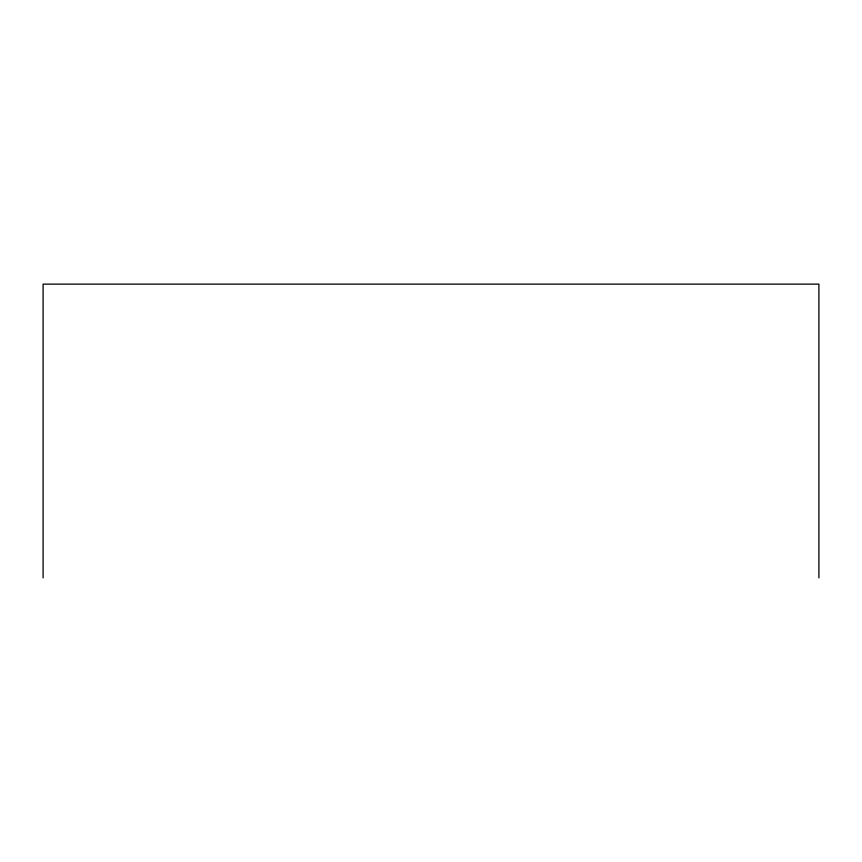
<?xml version="1.0" encoding="UTF-8"?>
<svg xmlns="http://www.w3.org/2000/svg" width="862" height="862" viewBox="0 0 862 862"><rect width="100%" height="100%" fill="white"/><g stroke="black" fill="none" stroke-linecap="round" stroke-linejoin="round"><path stroke-width="1.29" d="M818.9 577.863L818.9 284.137L43.1 284.137L43.1 577.863"/></g></svg>
